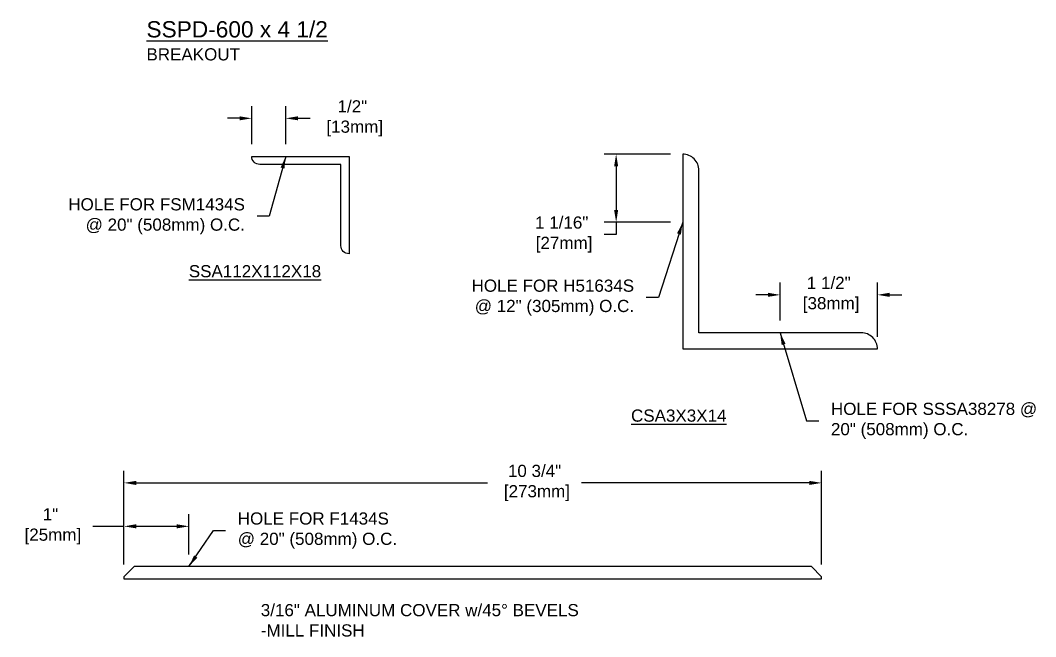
# Model space of a CAD drawing. Header units: inches. Extents: x -5.6 to 44.8, y -10.4 to 2.7.
# Drawn here: x 29.17 to 44.81, y -6.75 to 2.74 of the extents above; entities that cross this region are included whole.
import ezdxf

# ---------------------------------------------------------------- set-up
doc = ezdxf.new("R2010")
doc.units = ezdxf.units.IN
doc.header["$MEASUREMENT"] = 0
for name, color, linetype in [('Dimensions', 3, 'Continuous'), ('Metals', 7, 'Continuous'), ('Text', 2, 'Continuous')]:
    doc.layers.add(name, color=color, linetype=linetype)
doc.styles.add('ARIAL', font='arial.ttf')
doc.dimstyles.new('Arial', dxfattribs={"dimscale": 1.5, "dimtxt": 0.125, "dimasz": 0.125, "dimexe": 0.125, "dimexo": 0.125, "dimgap": 0.125, "dimtad": 0, "dimtih": 1, "dimtoh": 1, "dimdec": 4, "dimzin": 0, "dimdsep": 46, "dimlunit": 4, "dimtxsty": 'ARIAL', "dimcen": 0.125, "dimadec": 0, "dimazin": 0, "dimtfac": 1, "dimtdec": 4, "dimtofl": 0, "dimtmove": 0, "dimatfit": 3, "dimfxl": 0, "dimfrac": 2, "dimtolj": 1, "dimtzin": 0, "dimarcsym": 0})

# ---------------------------------------------------------------- blocks, each defined once
blk = doc.blocks.new('SSA112X112X18')
blk.add_lwpolyline([(0, 0), (-1.5, 0), (-1.5, -1.5, 0.414214), (-1.375, -1.375), (-1.375, -0.125), (-0.125, -0.125, 0.414214)], format="xyb", close=True)
blk = doc.blocks.new('*D20')
at = {"layer": 'Defpoints', "color": 0}
for p in [(40.877, -1.487), (40.877, -2.071), (42.377, -2.321)]:
    blk.add_point(p, dxfattribs=at)
at = {"layer": 'Dimensions', "color": 0, "lineweight": -2}
for p, q in [((40.877, -1.883), (40.877, -1.299)), ((42.377, -2.133), (42.377, -1.299)), ((40.689, -1.487), (40.502, -1.487)), ((42.564, -1.487), (42.752, -1.487))]:
    blk.add_line(p, q, dxfattribs=at)
at = {"layer": 'Dimensions', "color": 0}
for points in [[(40.689, -1.455), (40.689, -1.518), (40.877, -1.487)], [(42.564, -1.455), (42.564, -1.518), (42.377, -1.487)]]:
    blk.add_solid(points, dxfattribs=at)
at = {"layer": 'Dimensions', "color": 0, "insert": (41.627, -1.487), "char_height": 0.1875, "attachment_point": 5, "style": 'ARIAL'}
blk.add_mtext('\\A1;1 1/2"\\P [38mm]', dxfattribs=at)
blk = doc.blocks.new('*D21')
at = {"layer": 'Defpoints', "color": 0}
for p in [(38.351, 0.679), (39.377, 0.679), (39.377, -0.37)]:
    blk.add_point(p, dxfattribs=at)
at = {"layer": 'Dimensions', "color": 0, "lineweight": -2}
for p, q in [((39.189, 0.679), (38.164, 0.679)), ((38.351, 0.492), (38.351, -0.183)), ((39.189, -0.37), (38.164, -0.37)), ((38.351, -0.37), (38.351, -0.558)), ((38.351, -0.558), (38.164, -0.558))]:
    blk.add_line(p, q, dxfattribs=at)
at = {"layer": 'Dimensions', "color": 0}
for points in [[(38.32, 0.492), (38.382, 0.492), (38.351, 0.679)], [(38.32, -0.183), (38.382, -0.183), (38.351, -0.37)]]:
    blk.add_solid(points, dxfattribs=at)
at = {"layer": 'Dimensions', "color": 0, "insert": (37.512, -0.558), "char_height": 0.1875, "attachment_point": 5, "style": 'ARIAL'}
blk.add_mtext('\\A1;1 1/16"\\P [27mm]', dxfattribs=at)
blk = doc.blocks.new('*D22')
at = {"layer": 'Defpoints', "color": 0}
for p in [(33.26, 1.231), (32.736, 0.645), (33.26, 0.645)]:
    blk.add_point(p, dxfattribs=at)
at = {"layer": 'Dimensions', "color": 0, "lineweight": -2}
for p, q in [((32.736, 0.833), (32.736, 1.419)), ((33.26, 0.833), (33.26, 1.419)), ((32.549, 1.231), (32.361, 1.231)), ((33.448, 1.231), (33.635, 1.231))]:
    blk.add_line(p, q, dxfattribs=at)
at = {"layer": 'Dimensions', "color": 0}
for points in [[(32.549, 1.262), (32.549, 1.2), (32.736, 1.231)], [(33.448, 1.262), (33.448, 1.2), (33.26, 1.231)]]:
    blk.add_solid(points, dxfattribs=at)
at = {"layer": 'Dimensions', "color": 0, "insert": (34.287, 1.231), "char_height": 0.1875, "attachment_point": 5, "style": 'ARIAL'}
blk.add_mtext('\\A1;1/2"\\P [13mm]', dxfattribs=at)
blk = doc.blocks.new('CSA3X3X14')
at = {"layer": 'Metals'}
blk.add_lwpolyline([(0.25, 2.75, 0.414214), (0, 3), (0, 0), (3, 0, 0.414214), (2.75, 0.25), (0.25, 0.25)], format="xyb", close=True, dxfattribs=at)
blk = doc.blocks.new('*D28')
at = {"layer": 'Defpoints', "color": 0}
for p in [(41.516, -4.382), (30.768, -5.827), (41.516, -5.827)]:
    blk.add_point(p, dxfattribs=at)
at = {"layer": 'Dimensions', "color": 0, "lineweight": -2}
for p, q in [((30.768, -5.64), (30.768, -4.195)), ((41.516, -5.64), (41.516, -4.195)), ((30.956, -4.382), (36.369, -4.382)), ((41.328, -4.382), (37.819, -4.382))]:
    blk.add_line(p, q, dxfattribs=at)
at = {"layer": 'Dimensions', "color": 0}
for points in [[(30.956, -4.351), (30.956, -4.414), (30.768, -4.382)], [(41.328, -4.351), (41.328, -4.414), (41.516, -4.382)]]:
    blk.add_solid(points, dxfattribs=at)
at = {"layer": 'Dimensions', "color": 0, "insert": (37.094, -4.382), "char_height": 0.1875, "attachment_point": 5, "style": 'ARIAL'}
blk.add_mtext('\\A1;10 3/4"\\P [273mm]', dxfattribs=at)
blk = doc.blocks.new('*D29')
at = {"layer": 'Defpoints', "color": 0}
for p in [(31.768, -5.051), (31.768, -5.671), (30.768, -5.827)]:
    blk.add_point(p, dxfattribs=at)
at = {"layer": 'Dimensions', "color": 0, "lineweight": -2}
for p, q in [((30.768, -5.64), (30.768, -4.863)), ((31.768, -5.484), (31.768, -4.863)), ((30.768, -5.051), (30.288, -5.051)), ((31.581, -5.051), (30.956, -5.051))]:
    blk.add_line(p, q, dxfattribs=at)
at = {"layer": 'Dimensions', "color": 0}
for points in [[(30.956, -5.019), (30.956, -5.082), (30.768, -5.051)], [(31.581, -5.019), (31.581, -5.082), (31.768, -5.051)]]:
    blk.add_solid(points, dxfattribs=at)
at = {"layer": 'Dimensions', "color": 0, "insert": (29.636, -5.051), "char_height": 0.1875, "attachment_point": 5, "style": 'ARIAL'}
blk.add_mtext('\\A1;1"\\P [25mm]', dxfattribs=at)

msp = doc.modelspace()

# ---------------------------------------------------------------- linework, layer by layer
msp.add_lwpolyline([(30.76819, -5.85854), (41.51569, -5.85854), (41.51569, -5.82729), (41.35944, -5.67104), (30.92444, -5.67104), (30.76819, -5.82729)], close=True)

# ---------------------------------------------------------------- block references
at = {"layer": 'Metals', "xscale": -1}
msp.add_blockref('SSA112X112X18', (32.73602, 0.64532), dxfattribs=at)
at = {"layer": 'Metals'}
msp.add_blockref('CSA3X3X14', (39.37652, -2.32052), dxfattribs=at)

# ---------------------------------------------------------------- texts
at = {"layer": 'Text', "style": 'ARIAL'}
for s, insert, char_height, width, attachment_point in [('{\\LSSPD-600 x 4 1/2\\P\\H0.75x;\\lBREAKOUT}', (31.11459, 2.72667), 0.25, 4.7396332, 1), ('HOLE FOR FSM1434S \\P@ 20" (508mm) O.C.', (32.63173, -0.27741), 0.1875, 3.9506446, 6), ('{\\LSSA112X112X18}', (33.80591, -1.12423), 0.1875, 2.2451472, 6), ('HOLE FOR H51634S \\P@ 12" (305mm) O.C.', (38.62714, -1.52981), 0.1875, 4.2482114, 6), ('\\A1;{\\LCSA3X3X14}', (38.58016, -3.34739), 0.1875, 2.4899842, 4), ('HOLE FOR SSSA38278 @\\P20" (508mm) O.C.', (41.66028, -3.42649), 0.1875, 3.6647516, 4), ('HOLE FOR F1434S\\P@ 20" (508mm) O.C.', (32.52128, -5.11471), 0.1875, 3.9506446, 4), ('3/16" ALUMINUM COVER w/45%%D BEVELS\\P-MILL FINISH', (32.87601, -6.49857), 0.1875, 7.9297767, 4)]:
    msp.add_mtext(s, dxfattribs=dict(at, insert=insert, char_height=char_height, width=width, attachment_point=attachment_point))

# ---------------------------------------------------------------- dimensions: what is measured, and where the dimension line sits
at = {"layer": 'Dimensions'}
for base, p1, p2, picture, middle in [((33.26026, 1.23119), (32.73602, 0.64532), (33.26026, 0.64532), '*D22', (34.28729, 1.23119)), ((40.87652, -1.48675), (42.37652, -2.32052), (40.87652, -2.07052), '*D20', (41.62652, -1.48675)), ((41.51569, -4.38231), (30.76819, -5.82729), (41.51569, -5.82729), '*D28', (37.09372, -4.38231)), ((31.76819, -5.05064), (30.76819, -5.82729), (31.76819, -5.67104), '*D29', (29.63616, -5.05064))]:
    dim = msp.add_linear_dim(base=base, p1=p1, p2=p2, dimstyle='Arial', override={"dimpost": '\\X'}, dxfattribs=at)
    dim.commit()
    dim.dimension.update_dxf_attribs({"geometry": picture, "text_midpoint": middle, "dimtype": 160})
dim = msp.add_linear_dim(base=(38.35122, 0.67948), p1=(39.37652, -0.37019), p2=(39.37652, 0.67948), angle=90, dimstyle='Arial', override={"dimpost": '\\X'}, dxfattribs=at)
dim.commit()
dim.dimension.update_dxf_attribs({"geometry": '*D21', "text_midpoint": (37.51169, -0.55769), "dimtype": 160})

# ---------------------------------------------------------------- leaders
at = {"layer": 'Text', "annotation_type": 0, "has_hookline": 1}
for points, hookline_direction, text_width in [([(33.26026, 0.64532), (33.00673, -0.27741), (32.81923, -0.27741)], 1, 2.68741), ([(39.37652, -0.37019), (39.00214, -1.52981), (38.81464, -1.52981)], 1, 2.46935), ([(40.87652, -2.07052), (41.28528, -3.42649), (41.47278, -3.42649)], 0, 3.14721), ([(31.76819, -5.67104), (32.14628, -5.11471), (32.33378, -5.11471)], 0, 2.41793)]:
    msp.add_leader(points, dimstyle='Arial', override={"dimgap": 0.125, "dimtad": 0}, dxfattribs=dict(at, hookline_direction=hookline_direction, text_width=text_width))

doc.saveas('drawing.dxf')
